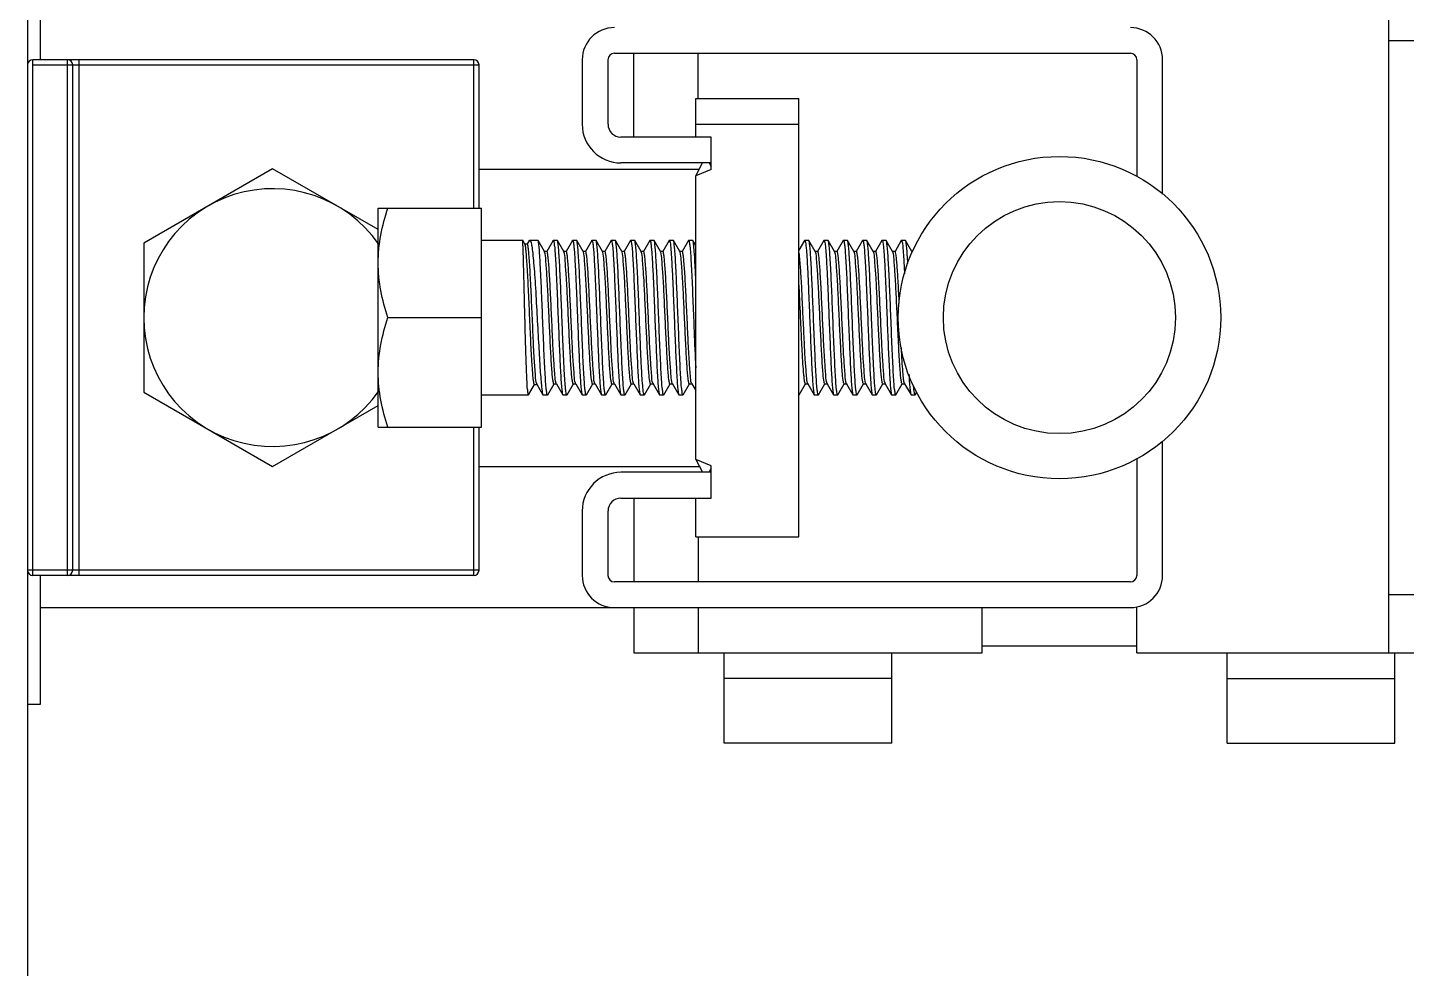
# Model space of a CAD drawing. Extents: x 1680110 to 2699828, y 269661 to 891349.
# Drawn here: x 2394056.3 to 2394543.1, y 717811.4 to 718143.8 of the extents above; entities that cross this region are included whole.
import ezdxf

# ---------------------------------------------------------------- set-up
doc = ezdxf.new("R2010")
doc.units = 0
doc.header["$LTSCALE"] = 1000
doc.header["$MEASUREMENT"] = 0
doc.layers.add('02___PRT_ALL_AXES', color=7, linetype='Continuous')

msp = doc.modelspace()

# ---------------------------------------------------------------- linework, layer by layer
at = {"color": 7, "linetype": 'Continuous'}
for p, q in [((2394056.35, 720773.32), (2394056.35, 717130.67)), ((2394060.9, 718132.4), (2394060.9, 718177.93)), ((2394536.72, 718159.72), (2394536.72, 717922.95)), ((2394536.72, 718139.23), (2394657.38, 718139.23)), ((2394263.52, 718134.68), (2394445.66, 718134.68)), ((2394270.35, 718105.08), (2394270.35, 718134.68)), ((2394293.12, 718118.74), (2394293.12, 718134.68)), ((2394058.17, 717950.27), (2394058.17, 718132.4)), ((2394213.89, 718132.4), (2394058.17, 718132.4)), ((2394058.17, 718130.58), (2394215.71, 718130.58)), ((2394070.46, 717950.27), (2394070.46, 718132.4)), ((2394072.28, 717952.09), (2394072.28, 718130.58)), ((2394074.56, 717950.27), (2394074.56, 718132.4)), ((2394213.89, 718080.04), (2394213.89, 718132.4)), ((2394215.71, 718080.04), (2394215.71, 718130.58)), ((2394252.14, 718132.4), (2394252.14, 718109.63)), ((2394261.25, 718109.63), (2394261.25, 718132.4)), ((2394447.93, 718132.4), (2394447.93, 718091.17)), ((2394457.04, 718084.96), (2394457.04, 718132.4)), ((2394292.21, 718105.08), (2394292.21, 718109.63)), ((2394297.67, 718105.08), (2394265.8, 718105.08)), ((2394297.67, 718093.7), (2394297.67, 718105.08)), ((2394297.67, 718095.97), (2394265.8, 718095.97)), ((2394292.21, 718091.42), (2394294.59, 718095.97)), ((2394296.96, 718095.97), (2394297.67, 718094.61)), ((2394297.67, 718093.7), (2394292.21, 718091.42)), ((2394292.21, 717991.25), (2394292.21, 718091.42)), ((2394216.54, 718002.63), (2394216.54, 718080.04)), ((2394231.93, 718067.26), (2394231.13, 718068.65)), ((2394232.76, 718067.33), (2394231.89, 718067.33)), ((2394233.36, 718068.43), (2394232.73, 718067.35)), ((2394236.54, 718068.59), (2394236.46, 718068.65)), ((2394238.78, 718064.71), (2394236.54, 718068.59)), ((2394241.85, 718068.59), (2394239.62, 718064.73)), ((2394241.85, 718068.59), (2394241.93, 718068.65)), ((2394243.37, 718068.59), (2394243.29, 718068.65)), ((2394245.61, 718064.71), (2394243.37, 718068.59)), ((2394248.68, 718068.59), (2394246.45, 718064.73)), ((2394248.68, 718068.59), (2394248.76, 718068.65)), ((2394250.2, 718068.59), (2394250.12, 718068.65)), ((2394252.44, 718064.71), (2394250.2, 718068.59)), ((2394255.51, 718068.59), (2394253.28, 718064.73)), ((2394255.51, 718068.59), (2394255.59, 718068.65)), ((2394257.03, 718068.59), (2394256.95, 718068.65)), ((2394259.27, 718064.71), (2394257.03, 718068.59)), ((2394262.34, 718068.59), (2394260.11, 718064.73)), ((2394262.34, 718068.59), (2394262.42, 718068.65)), ((2394263.86, 718068.59), (2394263.78, 718068.65)), ((2394266.1, 718064.71), (2394263.86, 718068.59)), ((2394269.17, 718068.59), (2394266.94, 718064.73)), ((2394269.17, 718068.59), (2394269.25, 718068.65)), ((2394270.69, 718068.59), (2394270.61, 718068.65)), ((2394272.93, 718064.71), (2394270.69, 718068.59)), ((2394276, 718068.59), (2394273.77, 718064.73)), ((2394276, 718068.59), (2394276.08, 718068.65)), ((2394277.52, 718068.59), (2394277.44, 718068.65)), ((2394279.76, 718064.71), (2394277.52, 718068.59)), ((2394282.83, 718068.59), (2394280.6, 718064.73)), ((2394282.83, 718068.59), (2394282.91, 718068.65)), ((2394284.35, 718068.59), (2394284.27, 718068.65)), ((2394286.59, 718064.71), (2394284.35, 718068.59)), ((2394289.66, 718068.59), (2394287.43, 718064.73)), ((2394289.66, 718068.59), (2394289.74, 718068.65)), ((2394291.18, 718068.59), (2394291.1, 718068.65)), ((2394292.21, 718066.8), (2394291.18, 718068.59)), ((2394330.64, 718068.59), (2394328.64, 718065.13)), ((2394330.64, 718068.59), (2394330.72, 718068.65)), ((2394332.16, 718068.59), (2394332.08, 718068.65)), ((2394334.4, 718064.71), (2394332.16, 718068.59)), ((2394337.47, 718068.59), (2394335.24, 718064.73)), ((2394337.47, 718068.59), (2394337.55, 718068.65)), ((2394338.99, 718068.59), (2394338.91, 718068.65)), ((2394341.23, 718064.71), (2394338.99, 718068.59)), ((2394344.3, 718068.59), (2394342.07, 718064.73)), ((2394344.3, 718068.59), (2394344.38, 718068.65)), ((2394345.82, 718068.59), (2394345.74, 718068.65)), ((2394348.06, 718064.71), (2394345.82, 718068.59)), ((2394351.13, 718068.59), (2394348.9, 718064.73)), ((2394351.13, 718068.59), (2394351.21, 718068.65)), ((2394352.65, 718068.59), (2394352.57, 718068.65)), ((2394354.89, 718064.71), (2394352.65, 718068.59)), ((2394357.96, 718068.59), (2394355.73, 718064.73)), ((2394357.96, 718068.59), (2394358.04, 718068.65)), ((2394359.48, 718068.59), (2394359.4, 718068.65)), ((2394361.72, 718064.71), (2394359.48, 718068.59)), ((2394364.79, 718068.59), (2394362.56, 718064.73)), ((2394364.79, 718068.59), (2394364.87, 718068.65)), ((2394366.31, 718068.59), (2394366.23, 718068.65)), ((2394368.55, 718064.71), (2394366.31, 718068.59)), ((2394238.83, 718064.63), (2394238.78, 718064.71)), ((2394239.65, 718064.71), (2394238.78, 718064.71)), ((2394238.88, 718064.51), (2394238.83, 718064.63)), ((2394245.66, 718064.63), (2394245.61, 718064.71)), ((2394246.48, 718064.71), (2394245.61, 718064.71)), ((2394245.69, 718064.56), (2394245.66, 718064.63)), ((2394252.49, 718064.63), (2394252.44, 718064.71)), ((2394253.31, 718064.71), (2394252.44, 718064.71)), ((2394252.54, 718064.52), (2394252.49, 718064.63)), ((2394259.32, 718064.63), (2394259.27, 718064.71)), ((2394260.14, 718064.71), (2394259.27, 718064.71)), ((2394259.39, 718064.46), (2394259.32, 718064.63)), ((2394266.15, 718064.63), (2394266.1, 718064.71)), ((2394266.97, 718064.71), (2394266.1, 718064.71)), ((2394266.2, 718064.51), (2394266.15, 718064.63)), ((2394272.98, 718064.63), (2394272.93, 718064.71)), ((2394273.8, 718064.71), (2394272.93, 718064.71)), ((2394273.01, 718064.56), (2394272.98, 718064.63)), ((2394279.81, 718064.63), (2394279.76, 718064.71)), ((2394280.63, 718064.71), (2394279.76, 718064.71)), ((2394279.86, 718064.52), (2394279.81, 718064.63)), ((2394286.64, 718064.63), (2394286.59, 718064.71)), ((2394287.46, 718064.71), (2394286.59, 718064.71)), ((2394286.71, 718064.46), (2394286.64, 718064.63)), ((2394334.45, 718064.63), (2394334.4, 718064.71)), ((2394335.27, 718064.71), (2394334.4, 718064.71)), ((2394334.49, 718064.52), (2394334.45, 718064.63)), ((2394341.28, 718064.63), (2394341.23, 718064.71)), ((2394342.1, 718064.71), (2394341.23, 718064.71)), ((2394341.35, 718064.46), (2394341.28, 718064.63)), ((2394348.93, 718064.71), (2394348.06, 718064.71)), ((2394348.11, 718064.63), (2394348.06, 718064.71)), ((2394348.16, 718064.51), (2394348.11, 718064.63)), ((2394355.76, 718064.71), (2394354.89, 718064.71)), ((2394354.94, 718064.63), (2394354.89, 718064.71)), ((2394354.97, 718064.56), (2394354.94, 718064.63)), ((2394362.59, 718064.71), (2394361.72, 718064.71)), ((2394361.77, 718064.63), (2394361.72, 718064.71)), ((2394361.81, 718064.52), (2394361.77, 718064.63)), ((2394368.82, 718064.71), (2394368.55, 718064.71)), ((2394368.6, 718064.63), (2394368.55, 718064.71)), ((2394368.67, 718064.46), (2394368.6, 718064.63)), ((2394233.23, 718014.06), (2394235.34, 718017.7)), ((2394235.31, 718017.72), (2394236.18, 718017.72)), ((2394236.11, 718017.84), (2394236.09, 718017.88)), ((2394236.13, 718017.8), (2394236.11, 718017.84)), ((2394236.13, 718017.8), (2394238.27, 718014.1)), ((2394239.95, 718014.08), (2394242.19, 718017.94)), ((2394242.15, 718017.96), (2394243.02, 718017.96)), ((2394242.98, 718018.03), (2394242.91, 718018.2)), ((2394242.98, 718018.03), (2394243.02, 718017.96)), ((2394243.02, 718017.96), (2394245.27, 718014.08)), ((2394246.78, 718014.08), (2394249.02, 718017.94)), ((2394248.98, 718017.96), (2394249.85, 718017.96)), ((2394249.81, 718018.03), (2394249.76, 718018.14)), ((2394249.81, 718018.03), (2394249.85, 718017.96)), ((2394249.85, 718017.96), (2394252.1, 718014.08)), ((2394253.61, 718014.08), (2394255.85, 718017.94)), ((2394255.81, 718017.96), (2394256.68, 718017.96)), ((2394256.64, 718018.03), (2394256.6, 718018.11)), ((2394256.64, 718018.03), (2394256.68, 718017.96)), ((2394256.68, 718017.96), (2394258.93, 718014.08)), ((2394260.44, 718014.08), (2394262.68, 718017.94)), ((2394262.64, 718017.96), (2394263.51, 718017.96)), ((2394263.47, 718018.03), (2394263.41, 718018.15)), ((2394263.47, 718018.03), (2394263.51, 718017.96)), ((2394263.51, 718017.96), (2394265.76, 718014.08)), ((2394267.27, 718014.08), (2394269.51, 718017.94)), ((2394269.47, 718017.96), (2394270.34, 718017.96)), ((2394270.3, 718018.03), (2394270.23, 718018.2)), ((2394270.3, 718018.03), (2394270.34, 718017.96)), ((2394270.34, 718017.96), (2394272.59, 718014.08)), ((2394274.1, 718014.08), (2394276.34, 718017.94)), ((2394276.3, 718017.96), (2394277.17, 718017.96)), ((2394277.13, 718018.03), (2394277.08, 718018.14)), ((2394277.13, 718018.03), (2394277.17, 718017.96)), ((2394277.17, 718017.96), (2394279.42, 718014.08)), ((2394280.93, 718014.08), (2394283.17, 718017.94)), ((2394283.13, 718017.96), (2394284, 718017.96)), ((2394283.96, 718018.03), (2394283.92, 718018.11)), ((2394283.96, 718018.03), (2394284, 718017.96)), ((2394284, 718017.96), (2394286.25, 718014.08)), ((2394287.76, 718014.08), (2394290, 718017.94)), ((2394289.96, 718017.96), (2394290.83, 718017.96)), ((2394290.79, 718018.03), (2394290.73, 718018.15)), ((2394290.79, 718018.03), (2394290.83, 718017.96)), ((2394290.83, 718017.96), (2394292.21, 718015.57)), ((2394328.74, 718014.08), (2394330.98, 718017.94)), ((2394330.94, 718017.96), (2394331.81, 718017.96)), ((2394331.77, 718018.03), (2394331.72, 718018.14)), ((2394331.77, 718018.03), (2394331.81, 718017.96)), ((2394331.81, 718017.96), (2394334.06, 718014.08)), ((2394335.57, 718014.08), (2394337.81, 718017.94)), ((2394337.77, 718017.96), (2394338.64, 718017.96)), ((2394338.6, 718018.03), (2394338.56, 718018.11)), ((2394338.6, 718018.03), (2394338.64, 718017.96)), ((2394338.64, 718017.96), (2394340.89, 718014.08)), ((2394342.4, 718014.08), (2394344.64, 718017.94)), ((2394344.6, 718017.96), (2394345.47, 718017.96)), ((2394345.43, 718018.03), (2394345.37, 718018.15)), ((2394345.43, 718018.03), (2394345.47, 718017.96)), ((2394345.47, 718017.96), (2394347.72, 718014.08)), ((2394349.23, 718014.08), (2394351.47, 718017.94)), ((2394351.43, 718017.96), (2394352.3, 718017.96)), ((2394352.26, 718018.03), (2394352.18, 718018.2)), ((2394352.26, 718018.03), (2394352.3, 718017.96)), ((2394352.3, 718017.96), (2394354.55, 718014.08)), ((2394356.06, 718014.08), (2394358.3, 718017.94)), ((2394358.26, 718017.96), (2394359.13, 718017.96)), ((2394359.09, 718018.03), (2394359.04, 718018.14)), ((2394359.09, 718018.03), (2394359.13, 718017.96)), ((2394359.13, 718017.96), (2394361.38, 718014.08)), ((2394362.89, 718014.08), (2394365.13, 718017.94)), ((2394365.09, 718017.96), (2394365.96, 718017.96)), ((2394365.92, 718018.03), (2394365.88, 718018.11)), ((2394365.92, 718018.03), (2394365.96, 718017.96)), ((2394365.96, 718017.96), (2394368.21, 718014.08)), ((2394233.23, 718014.06), (2394233.18, 718014.01)), ((2394238.27, 718014.1), (2394238.38, 718014.01)), ((2394239.95, 718014.08), (2394239.88, 718014.01)), ((2394245.27, 718014.08), (2394245.34, 718014.01)), ((2394246.78, 718014.08), (2394246.71, 718014.01)), ((2394252.1, 718014.08), (2394252.17, 718014.01)), ((2394253.61, 718014.08), (2394253.54, 718014.01)), ((2394258.93, 718014.08), (2394259, 718014.01)), ((2394260.44, 718014.08), (2394260.37, 718014.01)), ((2394265.76, 718014.08), (2394265.83, 718014.01)), ((2394267.27, 718014.08), (2394267.2, 718014.01)), ((2394272.59, 718014.08), (2394272.66, 718014.01)), ((2394274.1, 718014.08), (2394274.03, 718014.01)), ((2394279.42, 718014.08), (2394279.49, 718014.01)), ((2394280.93, 718014.08), (2394280.86, 718014.01)), ((2394286.25, 718014.08), (2394286.32, 718014.01)), ((2394287.76, 718014.08), (2394287.69, 718014.01)), ((2394328.67, 718014.01), (2394328.64, 718014.02)), ((2394328.74, 718014.08), (2394328.67, 718014.01)), ((2394334.06, 718014.08), (2394334.13, 718014.01)), ((2394335.57, 718014.08), (2394335.5, 718014.01)), ((2394340.89, 718014.08), (2394340.96, 718014.01)), ((2394342.4, 718014.08), (2394342.33, 718014.01)), ((2394347.72, 718014.08), (2394347.79, 718014.01)), ((2394349.23, 718014.08), (2394349.16, 718014.01)), ((2394354.55, 718014.08), (2394354.62, 718014.01)), ((2394356.06, 718014.08), (2394355.99, 718014.01)), ((2394361.38, 718014.08), (2394361.45, 718014.01)), ((2394362.89, 718014.08), (2394362.82, 718014.01)), ((2394368.21, 718014.08), (2394368.28, 718014.01)), ((2394369.72, 718014.08), (2394369.65, 718014.01)), ((2394369.72, 718014.08), (2394370.27, 718015.02)), ((2394213.89, 717950.27), (2394213.89, 718002.63)), ((2394215.71, 717952.09), (2394215.71, 718002.63)), ((2394457.04, 717950.27), (2394457.04, 717997.71)), ((2394297.67, 717988.97), (2394292.21, 717991.25)), ((2394292.21, 717991.25), (2394294.59, 717986.69)), ((2394296.96, 717986.69), (2394297.67, 717988.06)), ((2394297.67, 717977.59), (2394297.67, 717988.97)), ((2394447.93, 717991.49), (2394447.93, 717950.27)), ((2394297.67, 717986.69), (2394265.8, 717986.69)), ((2394265.8, 717977.59), (2394297.67, 717977.59)), ((2394270.35, 717977.59), (2394270.35, 717947.99)), ((2394292.21, 717963.93), (2394292.21, 717977.59)), ((2394252.14, 717973.03), (2394252.14, 717950.27)), ((2394261.25, 717950.27), (2394261.25, 717973.03)), ((2394293.12, 717963.93), (2394293.12, 717947.99)), ((2394215.71, 717952.09), (2394056.35, 717952.09)), ((2394213.89, 717950.27), (2394058.17, 717950.27)), ((2394060.9, 717904.73), (2394060.9, 717950.27)), ((2394445.66, 717947.99), (2394263.52, 717947.99)), ((2394657.38, 717943.44), (2394536.72, 717943.44)), ((2394060.9, 717938.88), (2394445.66, 717938.88)), ((2394270.35, 717938.88), (2394270.35, 717922.95)), ((2394293.12, 717938.88), (2394293.12, 717922.95)), ((2394447.93, 717925.22), (2394393.29, 717925.22)), ((2394270.35, 717922.95), (2394393.29, 717922.95)), ((2394302.23, 717891.07), (2394302.23, 717922.95)), ((2394361.42, 717891.07), (2394361.42, 717922.95)), ((2394447.93, 717922.95), (2394657.38, 717922.95)), ((2394479.81, 717891.07), (2394479.81, 717922.95)), ((2394539, 717891.07), (2394539, 717922.95)), ((2394361.42, 717913.84), (2394302.23, 717913.84)), ((2394479.81, 717913.84), (2394539, 717913.84)), ((2394056.35, 717904.73), (2394060.9, 717904.73)), ((2394361.42, 717891.07), (2394302.23, 717891.07)), ((2394479.81, 717891.07), (2394539, 717891.07))]:
    msp.add_line(p, q, dxfattribs=at)
at = {"color": 0}
for p, q in [((2394215.71, 718093.78), (2394293.5, 718093.78)), ((2394215.71, 717988.78), (2394293.5, 717988.78))]:
    msp.add_line(p, q, dxfattribs=at)
at = {"color": 7, "linetype": 'Continuous'}
for centre, radius, start, end in [((2394263.52, 718132.4), 11.38, 90, 180), ((2394445.66, 718132.4), 11.38, 0, 90), ((2394263.52, 718132.4), 2.28, 90, 180), ((2394445.66, 718132.4), 2.28, 0, 90), ((2394058.17, 718130.58), 1.82, 90, 180), ((2394070.46, 718130.58), 1.82, 0, 90), ((2394213.89, 718130.58), 1.82, 0, 90), ((2394265.8, 718109.63), 13.66, 180, 270), ((2394265.8, 718109.63), 4.55, 180, 270), ((2394265.8, 717973.03), 13.66, 90, 180), ((2394265.8, 717973.03), 4.55, 90, 180), ((2394058.17, 717952.09), 1.82, 180, 270), ((2394070.46, 717952.09), 1.82, 270, 0), ((2394213.89, 717952.09), 1.82, 270, 0), ((2394263.52, 717950.27), 11.38, 180, 270), ((2394263.52, 717950.27), 2.28, 180, 270), ((2394445.66, 717950.27), 11.38, 270, 0), ((2394445.66, 717950.27), 2.28, 270, 0)]:
    msp.add_arc(centre, radius, start, end, dxfattribs=at)
for points, knots in [([(2394231.91, 718041.33), (2394231.82, 718044.78), (2394231.71, 718049.8), (2394231.55, 718056.19), (2394231.45, 718060.26), (2394231.33, 718063.61), (2394231.32, 718066.15), (2394231.12, 718067.69), (2394231.23, 718068.48), (2394231.13, 718068.65)], [0, 0, 0, 0, 0.378979, 0.550574, 0.701439, 0.825899, 0.919266, 0.978026, 1, 1, 1, 1]), ([(2394235.31, 718017.72), (2394235.13, 718017.72), (2394235.06, 718018.66), (2394234.8, 718019.78), (2394234.64, 718022.18), (2394234.41, 718025.13), (2394234.21, 718028.81), (2394233.92, 718034.55), (2394233.58, 718042.16), (2394233.18, 718051), (2394232.85, 718057.79), (2394232.55, 718062.26), (2394232.38, 718064.64), (2394232.16, 718066.21), (2394232.06, 718067.03), (2394231.93, 718067.26)], [0, 0, 0, 0, 0.01052, 0.0391, 0.08506, 0.146619, 0.22135, 0.306335, 0.493724, 0.680808, 0.840683, 0.903326, 0.951582, 0.984032, 1, 1, 1, 1]), ([(2394236.09, 718017.88), (2394235.73, 718018.78), (2394235.66, 718021.86), (2394235.12, 718027.56), (2394234.8, 718035.51), (2394234.39, 718044.38), (2394234.06, 718051.82), (2394233.78, 718057.27), (2394233.58, 718060.68), (2394233.37, 718063.36), (2394233.22, 718065.51), (2394232.99, 718066.51), (2394232.91, 718067.33), (2394232.76, 718067.33)], [0, 0, 0, 0, 0.058667, 0.181398, 0.349542, 0.537959, 0.719317, 0.799263, 0.868346, 0.924327, 0.965497, 0.990759, 1, 1, 1, 1]), ([(2394233.36, 718068.43), (2394233.39, 718068.49), (2394233.45, 718068.59), (2394233.56, 718068.65), (2394233.61, 718068.65)], [0, 0, 0, 0, 0.60461, 1, 1, 1, 1]), ([(2394233.61, 718068.65), (2394233.82, 718068.65), (2394234.12, 718067.69), (2394234.4, 718066.35), (2394234.72, 718063.73), (2394235.03, 718060.42), (2394235.34, 718056.32), (2394235.76, 718049.88), (2394236.04, 718044.82), (2394236.23, 718041.33)], [0, 0, 0, 0, 0.023288, 0.081106, 0.17351, 0.297357, 0.448037, 0.619843, 1, 1, 1, 1]), ([(2394238.17, 718041.33), (2394238.04, 718044.67), (2394237.79, 718050.89), (2394237.46, 718058.24), (2394237.17, 718063.11), (2394237, 718065.72), (2394236.77, 718067.44), (2394236.68, 718068.34), (2394236.54, 718068.59)], [0, 0, 0, 0, 0.366988, 0.682925, 0.807584, 0.903955, 0.968736, 1, 1, 1, 1]), ([(2394241.93, 718068.65), (2394242.11, 718068.65), (2394242.15, 718067.6), (2394242.44, 718066.38), (2394242.58, 718063.71), (2394242.81, 718060.42), (2394243, 718056.31), (2394243.3, 718049.88), (2394243.49, 718044.82), (2394243.63, 718041.33)], [0, 0, 0, 0, 0.020674, 0.077922, 0.170354, 0.294552, 0.445782, 0.618271, 1, 1, 1, 1]), ([(2394245, 718041.33), (2394244.87, 718044.67), (2394244.62, 718050.89), (2394244.29, 718058.24), (2394244, 718063.11), (2394243.83, 718065.72), (2394243.6, 718067.44), (2394243.51, 718068.34), (2394243.37, 718068.59)], [0, 0, 0, 0, 0.366992, 0.68293, 0.807585, 0.903954, 0.968736, 1, 1, 1, 1]), ([(2394248.76, 718068.65), (2394249.05, 718068.17), (2394249.12, 718066.97), (2394249.37, 718064.73), (2394249.54, 718061.87), (2394249.73, 718058.45), (2394249.95, 718053.89), (2394250.19, 718048.18), (2394250.37, 718043.62), (2394250.46, 718041.33)], [0, 0, 0, 0, 0.062069, 0.124628, 0.24966, 0.374704, 0.499766, 0.749882, 1, 1, 1, 1]), ([(2394251.83, 718041.33), (2394251.7, 718044.67), (2394251.45, 718050.89), (2394251.12, 718058.24), (2394250.83, 718063.11), (2394250.66, 718065.72), (2394250.43, 718067.44), (2394250.34, 718068.34), (2394250.2, 718068.59)], [0, 0, 0, 0, 0.366986, 0.682927, 0.807583, 0.903951, 0.968734, 1, 1, 1, 1]), ([(2394255.59, 718068.65), (2394255.88, 718068.17), (2394255.96, 718066.97), (2394256.19, 718064.73), (2394256.37, 718061.87), (2394256.56, 718058.45), (2394256.78, 718053.89), (2394257.02, 718048.18), (2394257.2, 718043.62), (2394257.29, 718041.33)], [0, 0, 0, 0, 0.062073, 0.124647, 0.249672, 0.374715, 0.499775, 0.749887, 1, 1, 1, 1]), ([(2394258.66, 718041.33), (2394258.53, 718044.67), (2394258.28, 718050.89), (2394257.95, 718058.24), (2394257.66, 718063.11), (2394257.49, 718065.72), (2394257.26, 718067.44), (2394257.17, 718068.34), (2394257.03, 718068.59)], [0, 0, 0, 0, 0.366981, 0.68292, 0.80758, 0.903952, 0.968734, 1, 1, 1, 1]), ([(2394262.42, 718068.65), (2394262.6, 718068.65), (2394262.64, 718067.6), (2394262.93, 718066.38), (2394263.07, 718063.7), (2394263.3, 718060.42), (2394263.49, 718056.31), (2394263.79, 718049.88), (2394263.98, 718044.82), (2394264.12, 718041.33)], [0, 0, 0, 0, 0.020675, 0.077925, 0.170358, 0.294556, 0.445789, 0.618278, 1, 1, 1, 1]), ([(2394265.49, 718041.33), (2394265.36, 718044.67), (2394265.11, 718050.89), (2394264.78, 718058.24), (2394264.49, 718063.11), (2394264.32, 718065.72), (2394264.09, 718067.44), (2394264, 718068.34), (2394263.86, 718068.59)], [0, 0, 0, 0, 0.366988, 0.682925, 0.807584, 0.903955, 0.968736, 1, 1, 1, 1]), ([(2394269.25, 718068.65), (2394269.43, 718068.65), (2394269.47, 718067.6), (2394269.76, 718066.38), (2394269.9, 718063.71), (2394270.13, 718060.42), (2394270.32, 718056.31), (2394270.62, 718049.88), (2394270.81, 718044.82), (2394270.95, 718041.33)], [0, 0, 0, 0, 0.020674, 0.077922, 0.170354, 0.294552, 0.445782, 0.618271, 1, 1, 1, 1]), ([(2394272.32, 718041.33), (2394272.19, 718044.67), (2394271.94, 718050.89), (2394271.61, 718058.24), (2394271.32, 718063.11), (2394271.15, 718065.72), (2394270.92, 718067.44), (2394270.83, 718068.34), (2394270.69, 718068.59)], [0, 0, 0, 0, 0.366992, 0.68293, 0.807585, 0.903954, 0.968736, 1, 1, 1, 1]), ([(2394276.08, 718068.65), (2394276.37, 718068.17), (2394276.44, 718066.97), (2394276.69, 718064.73), (2394276.86, 718061.87), (2394277.05, 718058.45), (2394277.27, 718053.89), (2394277.51, 718048.18), (2394277.69, 718043.62), (2394277.78, 718041.33)], [0, 0, 0, 0, 0.062069, 0.124628, 0.24966, 0.374704, 0.499766, 0.749882, 1, 1, 1, 1]), ([(2394279.15, 718041.33), (2394279.02, 718044.67), (2394278.77, 718050.89), (2394278.44, 718058.24), (2394278.15, 718063.11), (2394277.98, 718065.72), (2394277.75, 718067.44), (2394277.66, 718068.34), (2394277.52, 718068.59)], [0, 0, 0, 0, 0.366986, 0.682927, 0.807583, 0.903951, 0.968734, 1, 1, 1, 1]), ([(2394282.91, 718068.65), (2394283.2, 718068.17), (2394283.28, 718066.97), (2394283.51, 718064.73), (2394283.69, 718061.87), (2394283.88, 718058.45), (2394284.1, 718053.89), (2394284.34, 718048.18), (2394284.52, 718043.62), (2394284.61, 718041.33)], [0, 0, 0, 0, 0.062073, 0.124647, 0.249672, 0.374715, 0.499775, 0.749887, 1, 1, 1, 1]), ([(2394285.98, 718041.33), (2394285.85, 718044.67), (2394285.6, 718050.89), (2394285.27, 718058.24), (2394284.98, 718063.11), (2394284.81, 718065.72), (2394284.58, 718067.44), (2394284.49, 718068.34), (2394284.35, 718068.59)], [0, 0, 0, 0, 0.366981, 0.68292, 0.80758, 0.903952, 0.968734, 1, 1, 1, 1]), ([(2394289.74, 718068.65), (2394289.92, 718068.65), (2394289.96, 718067.6), (2394290.25, 718066.38), (2394290.39, 718063.7), (2394290.62, 718060.42), (2394290.81, 718056.31), (2394291.11, 718049.88), (2394291.3, 718044.82), (2394291.44, 718041.33)], [0, 0, 0, 0, 0.020675, 0.077925, 0.170358, 0.294556, 0.445789, 0.618278, 1, 1, 1, 1]), ([(2394292.21, 718055.65), (2394292.13, 718057.34), (2394291.97, 718060.35), (2394291.77, 718064.29), (2394291.45, 718066.87), (2394291.38, 718068.23), (2394291.18, 718068.59)], [0, 0, 0, 0, 0.391041, 0.698389, 0.904948, 1, 1, 1, 1]), ([(2394330.72, 718068.65), (2394331.01, 718068.17), (2394331.08, 718066.97), (2394331.33, 718064.73), (2394331.5, 718061.87), (2394331.69, 718058.45), (2394331.91, 718053.89), (2394332.15, 718048.18), (2394332.33, 718043.62), (2394332.42, 718041.33)], [0, 0, 0, 0, 0.062069, 0.124628, 0.24966, 0.374704, 0.499766, 0.749882, 1, 1, 1, 1]), ([(2394333.79, 718041.33), (2394333.66, 718044.67), (2394333.41, 718050.89), (2394333.08, 718058.24), (2394332.79, 718063.11), (2394332.62, 718065.72), (2394332.39, 718067.44), (2394332.3, 718068.34), (2394332.16, 718068.59)], [0, 0, 0, 0, 0.366986, 0.682927, 0.807583, 0.903951, 0.968734, 1, 1, 1, 1]), ([(2394337.55, 718068.65), (2394337.84, 718068.17), (2394337.92, 718066.97), (2394338.15, 718064.73), (2394338.33, 718061.87), (2394338.52, 718058.45), (2394338.74, 718053.89), (2394338.98, 718048.18), (2394339.16, 718043.62), (2394339.25, 718041.33)], [0, 0, 0, 0, 0.062073, 0.124647, 0.249672, 0.374715, 0.499775, 0.749887, 1, 1, 1, 1]), ([(2394340.62, 718041.33), (2394340.49, 718044.67), (2394340.24, 718050.89), (2394339.91, 718058.24), (2394339.62, 718063.11), (2394339.45, 718065.72), (2394339.22, 718067.44), (2394339.13, 718068.34), (2394338.99, 718068.59)], [0, 0, 0, 0, 0.366981, 0.68292, 0.80758, 0.903952, 0.968734, 1, 1, 1, 1]), ([(2394344.38, 718068.65), (2394344.56, 718068.65), (2394344.6, 718067.6), (2394344.89, 718066.38), (2394345.03, 718063.7), (2394345.26, 718060.42), (2394345.45, 718056.31), (2394345.75, 718049.88), (2394345.94, 718044.82), (2394346.08, 718041.33)], [0, 0, 0, 0, 0.020675, 0.077925, 0.170358, 0.294556, 0.445789, 0.618278, 1, 1, 1, 1]), ([(2394347.45, 718041.33), (2394347.32, 718044.67), (2394347.07, 718050.89), (2394346.74, 718058.24), (2394346.45, 718063.11), (2394346.28, 718065.72), (2394346.05, 718067.44), (2394345.96, 718068.34), (2394345.82, 718068.59)], [0, 0, 0, 0, 0.366988, 0.682925, 0.807584, 0.903955, 0.968736, 1, 1, 1, 1]), ([(2394351.21, 718068.65), (2394351.39, 718068.65), (2394351.43, 718067.6), (2394351.72, 718066.38), (2394351.86, 718063.71), (2394352.09, 718060.42), (2394352.28, 718056.31), (2394352.58, 718049.88), (2394352.77, 718044.82), (2394352.91, 718041.33)], [0, 0, 0, 0, 0.020674, 0.077922, 0.170354, 0.294552, 0.445782, 0.618271, 1, 1, 1, 1]), ([(2394354.28, 718041.33), (2394354.15, 718044.67), (2394353.9, 718050.89), (2394353.57, 718058.24), (2394353.28, 718063.11), (2394353.11, 718065.72), (2394352.88, 718067.44), (2394352.79, 718068.34), (2394352.65, 718068.59)], [0, 0, 0, 0, 0.366992, 0.68293, 0.807585, 0.903954, 0.968736, 1, 1, 1, 1]), ([(2394358.04, 718068.65), (2394358.33, 718068.17), (2394358.4, 718066.97), (2394358.65, 718064.73), (2394358.82, 718061.87), (2394359.01, 718058.45), (2394359.23, 718053.89), (2394359.47, 718048.18), (2394359.65, 718043.62), (2394359.74, 718041.33)], [0, 0, 0, 0, 0.062069, 0.124628, 0.24966, 0.374704, 0.499766, 0.749882, 1, 1, 1, 1]), ([(2394361.11, 718041.33), (2394360.98, 718044.67), (2394360.73, 718050.89), (2394360.4, 718058.24), (2394360.11, 718063.11), (2394359.94, 718065.72), (2394359.71, 718067.44), (2394359.62, 718068.34), (2394359.48, 718068.59)], [0, 0, 0, 0, 0.366986, 0.682927, 0.807583, 0.903951, 0.968734, 1, 1, 1, 1]), ([(2394364.87, 718068.65), (2394365.12, 718068.23), (2394365.24, 718067.2), (2394365.41, 718065.25), (2394365.68, 718061.77), (2394365.82, 718058.8), (2394365.92, 718056.82)], [0, 0, 0, 0, 0.124099, 0.249608, 0.499549, 1, 1, 1, 1]), ([(2394367.1, 718060.41), (2394367.04, 718061.48), (2394366.92, 718063.39), (2394366.75, 718065.87), (2394366.53, 718067.49), (2394366.44, 718068.35), (2394366.31, 718068.59)], [0, 0, 0, 0, 0.393102, 0.696629, 0.900807, 1, 1, 1, 1]), ([(2394242.15, 718017.96), (2394242, 718017.96), (2394241.91, 718018.77), (2394241.68, 718019.76), (2394241.52, 718021.85), (2394241.31, 718024.46), (2394241.12, 718027.73), (2394240.84, 718032.91), (2394240.52, 718039.89), (2394240.12, 718048.16), (2394239.79, 718055.5), (2394239.32, 718060.8), (2394239.19, 718063.64), (2394238.88, 718064.51)], [0, 0, 0, 0, 0.009862, 0.036422, 0.079279, 0.137007, 0.207601, 0.288584, 0.470051, 0.656062, 0.820625, 0.940784, 1, 1, 1, 1]), ([(2394242.91, 718018.2), (2394242.61, 718019.12), (2394242.46, 718022), (2394242, 718027.37), (2394241.67, 718034.72), (2394241.28, 718042.96), (2394240.96, 718049.9), (2394240.68, 718055.03), (2394240.49, 718058.27), (2394240.28, 718060.85), (2394240.12, 718062.93), (2394239.89, 718063.91), (2394239.8, 718064.71), (2394239.65, 718064.71)], [0, 0, 0, 0, 0.06161, 0.183132, 0.347991, 0.533432, 0.713816, 0.794195, 0.864212, 0.921438, 0.963906, 0.990221, 1, 1, 1, 1]), ([(2394248.98, 718017.96), (2394248.83, 718017.96), (2394248.74, 718018.78), (2394248.51, 718019.77), (2394248.35, 718021.9), (2394248.14, 718024.53), (2394247.94, 718027.83), (2394247.66, 718033.05), (2394247.34, 718040.08), (2394246.93, 718048.38), (2394246.62, 718055.72), (2394246.12, 718060.94), (2394246.03, 718063.74), (2394245.69, 718064.56)], [0, 0, 0, 0, 0.009951, 0.036772, 0.080043, 0.138305, 0.209512, 0.291137, 0.473755, 0.660367, 0.824608, 0.943318, 1, 1, 1, 1]), ([(2394249.76, 718018.14), (2394249.44, 718019), (2394249.32, 718021.83), (2394248.84, 718027.11), (2394248.52, 718034.46), (2394248.12, 718042.73), (2394247.8, 718049.73), (2394247.52, 718054.91), (2394247.32, 718058.19), (2394247.11, 718060.8), (2394246.95, 718062.91), (2394246.73, 718063.9), (2394246.63, 718064.71), (2394246.48, 718064.71)], [0, 0, 0, 0, 0.058624, 0.178444, 0.342933, 0.529084, 0.71082, 0.791953, 0.86269, 0.920543, 0.963496, 0.990117, 1, 1, 1, 1]), ([(2394255.81, 718017.96), (2394255.66, 718017.96), (2394255.57, 718018.77), (2394255.34, 718019.76), (2394255.18, 718021.86), (2394254.97, 718024.48), (2394254.78, 718027.76), (2394254.5, 718032.94), (2394254.17, 718039.93), (2394253.77, 718048.21), (2394253.45, 718055.55), (2394252.97, 718060.83), (2394252.85, 718063.67), (2394252.54, 718064.52)], [0, 0, 0, 0, 0.009883, 0.036504, 0.079457, 0.13731, 0.208047, 0.28918, 0.470916, 0.657067, 0.821556, 0.941376, 1, 1, 1, 1]), ([(2394256.6, 718018.11), (2394256.26, 718018.92), (2394256.18, 718021.73), (2394255.67, 718026.95), (2394255.36, 718034.29), (2394254.95, 718042.59), (2394254.63, 718049.62), (2394254.35, 718054.83), (2394254.15, 718058.14), (2394253.95, 718060.77), (2394253.78, 718062.89), (2394253.56, 718063.89), (2394253.46, 718064.71), (2394253.31, 718064.71)], [0, 0, 0, 0, 0.056682, 0.175392, 0.339633, 0.526245, 0.708863, 0.790488, 0.861695, 0.919957, 0.963228, 0.990049, 1, 1, 1, 1]), ([(2394262.64, 718017.96), (2394262.49, 718017.96), (2394262.4, 718018.76), (2394262.17, 718019.74), (2394262.01, 718021.81), (2394261.81, 718024.39), (2394261.61, 718027.64), (2394261.34, 718032.77), (2394261.01, 718039.71), (2394260.62, 718047.95), (2394260.29, 718055.3), (2394259.84, 718060.66), (2394259.68, 718063.55), (2394259.39, 718064.46)], [0, 0, 0, 0, 0.009779, 0.036094, 0.078562, 0.135788, 0.205805, 0.286184, 0.466568, 0.652009, 0.816868, 0.93839, 1, 1, 1, 1]), ([(2394263.41, 718018.15), (2394263.1, 718019.02), (2394262.97, 718021.86), (2394262.5, 718027.16), (2394262.18, 718034.51), (2394261.78, 718042.78), (2394261.45, 718049.76), (2394261.17, 718054.93), (2394260.98, 718058.21), (2394260.77, 718060.81), (2394260.61, 718062.91), (2394260.39, 718063.9), (2394260.29, 718064.71), (2394260.14, 718064.71)], [0, 0, 0, 0, 0.059216, 0.179375, 0.343938, 0.529949, 0.711416, 0.792399, 0.862993, 0.920721, 0.963578, 0.990138, 1, 1, 1, 1]), ([(2394269.47, 718017.96), (2394269.32, 718017.96), (2394269.23, 718018.77), (2394269, 718019.76), (2394268.84, 718021.85), (2394268.63, 718024.46), (2394268.44, 718027.73), (2394268.16, 718032.91), (2394267.84, 718039.89), (2394267.44, 718048.16), (2394267.11, 718055.5), (2394266.64, 718060.8), (2394266.51, 718063.64), (2394266.2, 718064.51)], [0, 0, 0, 0, 0.009862, 0.036422, 0.079279, 0.137007, 0.207601, 0.288584, 0.470051, 0.656062, 0.820625, 0.940784, 1, 1, 1, 1]), ([(2394270.23, 718018.2), (2394269.93, 718019.12), (2394269.78, 718022), (2394269.32, 718027.37), (2394268.99, 718034.72), (2394268.6, 718042.96), (2394268.28, 718049.9), (2394268, 718055.03), (2394267.81, 718058.27), (2394267.6, 718060.85), (2394267.44, 718062.93), (2394267.21, 718063.91), (2394267.12, 718064.71), (2394266.97, 718064.71)], [0, 0, 0, 0, 0.06161, 0.183132, 0.347991, 0.533432, 0.713816, 0.794195, 0.864212, 0.921438, 0.963906, 0.990221, 1, 1, 1, 1]), ([(2394276.3, 718017.96), (2394276.15, 718017.96), (2394276.06, 718018.78), (2394275.83, 718019.77), (2394275.67, 718021.9), (2394275.46, 718024.53), (2394275.26, 718027.83), (2394274.98, 718033.05), (2394274.66, 718040.08), (2394274.25, 718048.38), (2394273.94, 718055.72), (2394273.44, 718060.94), (2394273.35, 718063.74), (2394273.01, 718064.56)], [0, 0, 0, 0, 0.009951, 0.036772, 0.080043, 0.138305, 0.209512, 0.291137, 0.473755, 0.660367, 0.824608, 0.943318, 1, 1, 1, 1]), ([(2394277.08, 718018.14), (2394276.76, 718019), (2394276.64, 718021.83), (2394276.16, 718027.11), (2394275.84, 718034.46), (2394275.44, 718042.73), (2394275.12, 718049.73), (2394274.84, 718054.91), (2394274.64, 718058.19), (2394274.43, 718060.8), (2394274.27, 718062.91), (2394274.05, 718063.9), (2394273.95, 718064.71), (2394273.8, 718064.71)], [0, 0, 0, 0, 0.058624, 0.178444, 0.342933, 0.529084, 0.71082, 0.791953, 0.86269, 0.920543, 0.963496, 0.990117, 1, 1, 1, 1]), ([(2394283.13, 718017.96), (2394282.98, 718017.96), (2394282.89, 718018.77), (2394282.66, 718019.76), (2394282.5, 718021.86), (2394282.29, 718024.48), (2394282.1, 718027.76), (2394281.82, 718032.94), (2394281.49, 718039.93), (2394281.09, 718048.21), (2394280.77, 718055.55), (2394280.29, 718060.83), (2394280.17, 718063.67), (2394279.86, 718064.52)], [0, 0, 0, 0, 0.009883, 0.036504, 0.079457, 0.13731, 0.208047, 0.28918, 0.470916, 0.657067, 0.821556, 0.941376, 1, 1, 1, 1]), ([(2394283.92, 718018.11), (2394283.58, 718018.92), (2394283.5, 718021.73), (2394282.99, 718026.95), (2394282.68, 718034.29), (2394282.27, 718042.59), (2394281.95, 718049.62), (2394281.67, 718054.83), (2394281.47, 718058.14), (2394281.27, 718060.77), (2394281.1, 718062.89), (2394280.88, 718063.89), (2394280.78, 718064.71), (2394280.63, 718064.71)], [0, 0, 0, 0, 0.056682, 0.175392, 0.339633, 0.526245, 0.708863, 0.790488, 0.861695, 0.919957, 0.963228, 0.990049, 1, 1, 1, 1]), ([(2394289.96, 718017.96), (2394289.81, 718017.96), (2394289.72, 718018.76), (2394289.49, 718019.74), (2394289.33, 718021.81), (2394289.13, 718024.39), (2394288.93, 718027.64), (2394288.66, 718032.77), (2394288.33, 718039.71), (2394287.94, 718047.95), (2394287.61, 718055.3), (2394287.16, 718060.66), (2394287, 718063.55), (2394286.71, 718064.46)], [0, 0, 0, 0, 0.009779, 0.036094, 0.078562, 0.135788, 0.205805, 0.286184, 0.466568, 0.652009, 0.816868, 0.93839, 1, 1, 1, 1]), ([(2394290.73, 718018.15), (2394290.42, 718019.02), (2394290.29, 718021.86), (2394289.82, 718027.16), (2394289.5, 718034.51), (2394289.1, 718042.78), (2394288.77, 718049.76), (2394288.49, 718054.93), (2394288.3, 718058.21), (2394288.09, 718060.81), (2394287.93, 718062.91), (2394287.71, 718063.9), (2394287.61, 718064.71), (2394287.46, 718064.71)], [0, 0, 0, 0, 0.059216, 0.179375, 0.343938, 0.529949, 0.711416, 0.792399, 0.862993, 0.920721, 0.963578, 0.990138, 1, 1, 1, 1]), ([(2394331.72, 718018.14), (2394331.43, 718018.92), (2394331.3, 718021.48), (2394330.85, 718026.27), (2394330.55, 718032.98), (2394330.17, 718040.71), (2394329.81, 718048.52), (2394329.47, 718055.44), (2394329.08, 718060.6), (2394328.88, 718063.38), (2394328.64, 718064.33)], [0, 0, 0, 0, 0.053745, 0.162765, 0.3138, 0.48818, 0.6643, 0.82034, 0.936997, 1, 1, 1, 1]), ([(2394337.77, 718017.96), (2394337.62, 718017.96), (2394337.53, 718018.77), (2394337.3, 718019.76), (2394337.14, 718021.86), (2394336.93, 718024.48), (2394336.74, 718027.76), (2394336.46, 718032.94), (2394336.13, 718039.93), (2394335.73, 718048.21), (2394335.41, 718055.55), (2394334.93, 718060.83), (2394334.81, 718063.67), (2394334.49, 718064.52)], [0, 0, 0, 0, 0.009883, 0.036504, 0.079457, 0.13731, 0.208047, 0.28918, 0.470916, 0.657067, 0.821556, 0.941376, 1, 1, 1, 1]), ([(2394338.56, 718018.11), (2394338.22, 718018.92), (2394338.14, 718021.73), (2394337.63, 718026.95), (2394337.32, 718034.29), (2394336.91, 718042.59), (2394336.59, 718049.62), (2394336.31, 718054.83), (2394336.11, 718058.14), (2394335.91, 718060.77), (2394335.74, 718062.89), (2394335.52, 718063.89), (2394335.42, 718064.71), (2394335.27, 718064.71)], [0, 0, 0, 0, 0.056682, 0.175392, 0.339633, 0.526245, 0.708863, 0.790488, 0.861695, 0.919957, 0.963228, 0.990049, 1, 1, 1, 1]), ([(2394344.6, 718017.96), (2394344.45, 718017.96), (2394344.36, 718018.76), (2394344.13, 718019.74), (2394343.97, 718021.81), (2394343.77, 718024.39), (2394343.57, 718027.64), (2394343.29, 718032.77), (2394342.97, 718039.71), (2394342.58, 718047.95), (2394342.25, 718055.3), (2394341.8, 718060.66), (2394341.64, 718063.55), (2394341.35, 718064.46)], [0, 0, 0, 0, 0.009779, 0.036094, 0.078562, 0.135788, 0.205805, 0.286184, 0.466568, 0.652009, 0.816868, 0.93839, 1, 1, 1, 1]), ([(2394345.37, 718018.15), (2394345.06, 718019.02), (2394344.93, 718021.86), (2394344.46, 718027.16), (2394344.14, 718034.51), (2394343.74, 718042.78), (2394343.41, 718049.76), (2394343.13, 718054.93), (2394342.94, 718058.21), (2394342.73, 718060.81), (2394342.57, 718062.91), (2394342.34, 718063.9), (2394342.25, 718064.71), (2394342.1, 718064.71)], [0, 0, 0, 0, 0.059216, 0.179375, 0.343938, 0.529949, 0.711416, 0.792399, 0.862993, 0.920721, 0.963578, 0.990138, 1, 1, 1, 1]), ([(2394351.43, 718017.96), (2394351.28, 718017.96), (2394351.19, 718018.77), (2394350.96, 718019.76), (2394350.8, 718021.85), (2394350.59, 718024.46), (2394350.4, 718027.73), (2394350.12, 718032.91), (2394349.8, 718039.89), (2394349.4, 718048.16), (2394349.07, 718055.5), (2394348.6, 718060.8), (2394348.47, 718063.64), (2394348.16, 718064.51)], [0, 0, 0, 0, 0.009862, 0.036422, 0.079279, 0.137007, 0.207601, 0.288584, 0.470051, 0.656062, 0.820625, 0.940784, 1, 1, 1, 1]), ([(2394352.18, 718018.2), (2394351.89, 718019.12), (2394351.74, 718022), (2394351.28, 718027.37), (2394350.95, 718034.72), (2394350.56, 718042.96), (2394350.24, 718049.9), (2394349.96, 718055.03), (2394349.77, 718058.27), (2394349.56, 718060.85), (2394349.4, 718062.93), (2394349.17, 718063.91), (2394349.08, 718064.71), (2394348.93, 718064.71)], [0, 0, 0, 0, 0.06161, 0.183132, 0.347991, 0.533432, 0.713816, 0.794195, 0.864212, 0.921438, 0.963906, 0.990221, 1, 1, 1, 1]), ([(2394358.26, 718017.96), (2394358.11, 718017.96), (2394358.02, 718018.78), (2394357.79, 718019.77), (2394357.63, 718021.9), (2394357.42, 718024.53), (2394357.22, 718027.83), (2394356.94, 718033.05), (2394356.62, 718040.08), (2394356.21, 718048.38), (2394355.9, 718055.72), (2394355.39, 718060.94), (2394355.31, 718063.74), (2394354.97, 718064.56)], [0, 0, 0, 0, 0.009951, 0.036772, 0.080043, 0.138305, 0.209512, 0.291137, 0.473755, 0.660367, 0.824608, 0.943318, 1, 1, 1, 1]), ([(2394359.04, 718018.14), (2394358.72, 718019), (2394358.6, 718021.83), (2394358.12, 718027.11), (2394357.8, 718034.46), (2394357.4, 718042.73), (2394357.08, 718049.73), (2394356.8, 718054.91), (2394356.6, 718058.19), (2394356.39, 718060.8), (2394356.23, 718062.91), (2394356, 718063.9), (2394355.91, 718064.71), (2394355.76, 718064.71)], [0, 0, 0, 0, 0.058624, 0.178444, 0.342933, 0.529084, 0.71082, 0.791953, 0.86269, 0.920543, 0.963496, 0.990117, 1, 1, 1, 1]), ([(2394363.39, 718041.32), (2394363.26, 718044.07), (2394363, 718049.22), (2394362.69, 718056.14), (2394362.24, 718061.08), (2394362.11, 718063.72), (2394361.81, 718064.52)], [0, 0, 0, 0, 0.355598, 0.665454, 0.889721, 1, 1, 1, 1]), ([(2394364.07, 718046.26), (2394363.95, 718048.7), (2394363.78, 718052.21), (2394363.52, 718056.62), (2394363.35, 718059.36), (2394363.16, 718061.52), (2394363.01, 718063.24), (2394362.82, 718064.06), (2394362.72, 718064.71), (2394362.59, 718064.71)], [0, 0, 0, 0, 0.395624, 0.567717, 0.715911, 0.835986, 0.924567, 0.979325, 1, 1, 1, 1]), ([(2394330.94, 718017.96), (2394330.86, 718017.96), (2394330.74, 718018.34), (2394330.63, 718018.87), (2394330.49, 718019.92), (2394330.28, 718021.96), (2394330.04, 718025.36), (2394329.77, 718030.19), (2394329.49, 718035.81), (2394329.13, 718043.69), (2394328.85, 718049.66), (2394328.64, 718053.58)], [0, 0, 0, 0, 0.007019, 0.024616, 0.053116, 0.09213, 0.198909, 0.337627, 0.49863, 0.670688, 1, 1, 1, 1]), ([(2394233.18, 718014.01), (2394233, 718014.01), (2394233.03, 718015.09), (2394232.74, 718016.28), (2394232.67, 718018.96), (2394232.48, 718022.24), (2394232.34, 718026.35), (2394232.13, 718032.78), (2394232, 718037.85), (2394231.91, 718041.33)], [0, 0, 0, 0, 0.020229, 0.077353, 0.169761, 0.293996, 0.445316, 0.617937, 1, 1, 1, 1]), ([(2394236.23, 718041.33), (2394236.41, 718038.02), (2394236.74, 718031.84), (2394237.16, 718024.53), (2394237.52, 718019.66), (2394237.74, 718017.04), (2394237.99, 718015.29), (2394238.12, 718014.36), (2394238.27, 718014.1)], [0, 0, 0, 0, 0.364371, 0.67889, 0.80359, 0.900615, 0.966712, 1, 1, 1, 1]), ([(2394239.88, 718014.01), (2394239.69, 718014.01), (2394239.65, 718015.07), (2394239.36, 718016.29), (2394239.23, 718018.96), (2394239, 718022.24), (2394238.8, 718026.36), (2394238.51, 718032.78), (2394238.31, 718037.85), (2394238.17, 718041.33)], [0, 0, 0, 0, 0.020675, 0.077925, 0.170358, 0.294556, 0.445789, 0.618278, 1, 1, 1, 1]), ([(2394243.63, 718041.33), (2394243.77, 718037.99), (2394244.02, 718031.78), (2394244.34, 718024.43), (2394244.63, 718019.55), (2394244.81, 718016.94), (2394245.03, 718015.23), (2394245.12, 718014.32), (2394245.27, 718014.08)], [0, 0, 0, 0, 0.366981, 0.682921, 0.807581, 0.903952, 0.968734, 1, 1, 1, 1]), ([(2394246.71, 718014.01), (2394246.42, 718014.5), (2394246.33, 718015.69), (2394246.1, 718017.93), (2394245.92, 718020.8), (2394245.73, 718024.21), (2394245.51, 718028.78), (2394245.27, 718034.48), (2394245.09, 718039.05), (2394245, 718041.33)], [0, 0, 0, 0, 0.062073, 0.124647, 0.249671, 0.374714, 0.499774, 0.749886, 1, 1, 1, 1]), ([(2394250.46, 718041.33), (2394250.6, 718037.99), (2394250.85, 718031.78), (2394251.17, 718024.43), (2394251.46, 718019.55), (2394251.64, 718016.94), (2394251.86, 718015.23), (2394251.95, 718014.32), (2394252.1, 718014.08)], [0, 0, 0, 0, 0.366986, 0.682927, 0.807583, 0.903951, 0.968734, 1, 1, 1, 1]), ([(2394253.54, 718014.01), (2394253.35, 718014.01), (2394253.31, 718015.07), (2394253.02, 718016.29), (2394252.88, 718018.96), (2394252.66, 718022.24), (2394252.46, 718026.35), (2394252.17, 718032.78), (2394251.97, 718037.85), (2394251.83, 718041.33)], [0, 0, 0, 0, 0.020673, 0.07792, 0.170352, 0.294545, 0.445773, 0.618265, 1, 1, 1, 1]), ([(2394257.29, 718041.33), (2394257.43, 718037.99), (2394257.68, 718031.78), (2394258, 718024.43), (2394258.29, 718019.55), (2394258.46, 718016.94), (2394258.69, 718015.23), (2394258.78, 718014.32), (2394258.93, 718014.08)], [0, 0, 0, 0, 0.366992, 0.68293, 0.807585, 0.903954, 0.968736, 1, 1, 1, 1]), ([(2394260.37, 718014.01), (2394260.18, 718014.01), (2394260.14, 718015.07), (2394259.85, 718016.29), (2394259.71, 718018.96), (2394259.49, 718022.24), (2394259.29, 718026.36), (2394259, 718032.78), (2394258.8, 718037.85), (2394258.66, 718041.33)], [0, 0, 0, 0, 0.020674, 0.077922, 0.170354, 0.294552, 0.445783, 0.618271, 1, 1, 1, 1]), ([(2394264.12, 718041.33), (2394264.26, 718037.99), (2394264.51, 718031.78), (2394264.83, 718024.43), (2394265.12, 718019.55), (2394265.29, 718016.94), (2394265.52, 718015.23), (2394265.61, 718014.32), (2394265.76, 718014.08)], [0, 0, 0, 0, 0.366988, 0.682925, 0.807584, 0.903955, 0.968736, 1, 1, 1, 1]), ([(2394267.2, 718014.01), (2394267.01, 718014.01), (2394266.97, 718015.07), (2394266.68, 718016.29), (2394266.54, 718018.96), (2394266.32, 718022.24), (2394266.12, 718026.36), (2394265.83, 718032.78), (2394265.63, 718037.85), (2394265.49, 718041.33)], [0, 0, 0, 0, 0.020675, 0.077925, 0.170358, 0.294556, 0.445789, 0.618278, 1, 1, 1, 1]), ([(2394270.95, 718041.33), (2394271.09, 718037.99), (2394271.34, 718031.78), (2394271.66, 718024.43), (2394271.95, 718019.55), (2394272.12, 718016.94), (2394272.35, 718015.23), (2394272.44, 718014.32), (2394272.59, 718014.08)], [0, 0, 0, 0, 0.366981, 0.682921, 0.807581, 0.903952, 0.968734, 1, 1, 1, 1]), ([(2394274.03, 718014.01), (2394273.74, 718014.5), (2394273.65, 718015.69), (2394273.42, 718017.93), (2394273.24, 718020.8), (2394273.05, 718024.21), (2394272.83, 718028.78), (2394272.59, 718034.48), (2394272.41, 718039.05), (2394272.32, 718041.33)], [0, 0, 0, 0, 0.062073, 0.124647, 0.249671, 0.374714, 0.499774, 0.749886, 1, 1, 1, 1]), ([(2394277.78, 718041.33), (2394277.92, 718037.99), (2394278.17, 718031.78), (2394278.49, 718024.43), (2394278.78, 718019.55), (2394278.95, 718016.94), (2394279.18, 718015.23), (2394279.27, 718014.32), (2394279.42, 718014.08)], [0, 0, 0, 0, 0.366986, 0.682927, 0.807583, 0.903951, 0.968734, 1, 1, 1, 1]), ([(2394280.86, 718014.01), (2394280.67, 718014.01), (2394280.63, 718015.07), (2394280.34, 718016.29), (2394280.2, 718018.96), (2394279.98, 718022.24), (2394279.78, 718026.35), (2394279.49, 718032.78), (2394279.29, 718037.85), (2394279.15, 718041.33)], [0, 0, 0, 0, 0.020673, 0.07792, 0.170352, 0.294545, 0.445773, 0.618265, 1, 1, 1, 1]), ([(2394284.61, 718041.33), (2394284.75, 718037.99), (2394285, 718031.78), (2394285.32, 718024.43), (2394285.61, 718019.55), (2394285.78, 718016.94), (2394286.01, 718015.23), (2394286.1, 718014.32), (2394286.25, 718014.08)], [0, 0, 0, 0, 0.366992, 0.68293, 0.807585, 0.903954, 0.968736, 1, 1, 1, 1]), ([(2394287.69, 718014.01), (2394287.5, 718014.01), (2394287.46, 718015.07), (2394287.17, 718016.29), (2394287.03, 718018.96), (2394286.81, 718022.24), (2394286.61, 718026.36), (2394286.32, 718032.78), (2394286.12, 718037.85), (2394285.98, 718041.33)], [0, 0, 0, 0, 0.020674, 0.077922, 0.170354, 0.294552, 0.445783, 0.618271, 1, 1, 1, 1]), ([(2394291.44, 718041.33), (2394291.51, 718039.74), (2394291.74, 718033.83), (2394291.98, 718027.93), (2394292.21, 718023.63)], [0, 0, 0, 0, 0.27054, 1, 1, 1, 1]), ([(2394332.42, 718041.33), (2394332.56, 718037.99), (2394332.81, 718031.78), (2394333.13, 718024.43), (2394333.42, 718019.55), (2394333.59, 718016.94), (2394333.82, 718015.23), (2394333.91, 718014.32), (2394334.06, 718014.08)], [0, 0, 0, 0, 0.366986, 0.682927, 0.807583, 0.903951, 0.968734, 1, 1, 1, 1]), ([(2394335.5, 718014.01), (2394335.31, 718014.01), (2394335.27, 718015.07), (2394334.98, 718016.29), (2394334.84, 718018.96), (2394334.62, 718022.24), (2394334.42, 718026.35), (2394334.13, 718032.78), (2394333.93, 718037.85), (2394333.79, 718041.33)], [0, 0, 0, 0, 0.020673, 0.07792, 0.170352, 0.294545, 0.445773, 0.618265, 1, 1, 1, 1]), ([(2394339.25, 718041.33), (2394339.39, 718037.99), (2394339.64, 718031.78), (2394339.96, 718024.43), (2394340.25, 718019.55), (2394340.42, 718016.94), (2394340.65, 718015.23), (2394340.74, 718014.32), (2394340.89, 718014.08)], [0, 0, 0, 0, 0.366992, 0.68293, 0.807585, 0.903954, 0.968736, 1, 1, 1, 1]), ([(2394342.33, 718014.01), (2394342.14, 718014.01), (2394342.1, 718015.07), (2394341.81, 718016.29), (2394341.67, 718018.96), (2394341.45, 718022.24), (2394341.25, 718026.36), (2394340.96, 718032.78), (2394340.76, 718037.85), (2394340.62, 718041.33)], [0, 0, 0, 0, 0.020674, 0.077922, 0.170354, 0.294552, 0.445783, 0.618271, 1, 1, 1, 1]), ([(2394346.08, 718041.33), (2394346.22, 718037.99), (2394346.47, 718031.78), (2394346.79, 718024.43), (2394347.08, 718019.55), (2394347.25, 718016.94), (2394347.48, 718015.23), (2394347.57, 718014.32), (2394347.72, 718014.08)], [0, 0, 0, 0, 0.366988, 0.682925, 0.807584, 0.903955, 0.968736, 1, 1, 1, 1]), ([(2394349.16, 718014.01), (2394348.97, 718014.01), (2394348.93, 718015.07), (2394348.64, 718016.29), (2394348.5, 718018.96), (2394348.28, 718022.24), (2394348.08, 718026.36), (2394347.79, 718032.78), (2394347.59, 718037.85), (2394347.45, 718041.33)], [0, 0, 0, 0, 0.020675, 0.077925, 0.170358, 0.294556, 0.445789, 0.618278, 1, 1, 1, 1]), ([(2394352.91, 718041.33), (2394353.05, 718037.99), (2394353.3, 718031.78), (2394353.62, 718024.43), (2394353.91, 718019.55), (2394354.08, 718016.94), (2394354.31, 718015.23), (2394354.4, 718014.32), (2394354.55, 718014.08)], [0, 0, 0, 0, 0.366981, 0.682921, 0.807581, 0.903952, 0.968734, 1, 1, 1, 1]), ([(2394355.99, 718014.01), (2394355.7, 718014.5), (2394355.61, 718015.69), (2394355.38, 718017.93), (2394355.2, 718020.8), (2394355.01, 718024.21), (2394354.79, 718028.78), (2394354.55, 718034.48), (2394354.37, 718039.05), (2394354.28, 718041.33)], [0, 0, 0, 0, 0.062073, 0.124647, 0.249671, 0.374714, 0.499774, 0.749886, 1, 1, 1, 1]), ([(2394359.74, 718041.33), (2394359.88, 718037.99), (2394360.13, 718031.78), (2394360.45, 718024.43), (2394360.74, 718019.55), (2394360.91, 718016.94), (2394361.14, 718015.23), (2394361.23, 718014.32), (2394361.38, 718014.08)], [0, 0, 0, 0, 0.366986, 0.682927, 0.807583, 0.903951, 0.968734, 1, 1, 1, 1]), ([(2394362.82, 718014.01), (2394362.63, 718014.01), (2394362.59, 718015.07), (2394362.3, 718016.29), (2394362.16, 718018.96), (2394361.94, 718022.24), (2394361.74, 718026.35), (2394361.45, 718032.78), (2394361.25, 718037.85), (2394361.11, 718041.33)], [0, 0, 0, 0, 0.020673, 0.07792, 0.170352, 0.294545, 0.445773, 0.618265, 1, 1, 1, 1]), ([(2394365.09, 718017.96), (2394364.93, 718017.96), (2394364.84, 718018.84), (2394364.6, 718019.91), (2394364.43, 718022.18), (2394364.22, 718024.99), (2394364.01, 718028.51), (2394363.72, 718034.01), (2394363.52, 718038.34), (2394363.39, 718041.32)], [0, 0, 0, 0, 0.021176, 0.078541, 0.17097, 0.295093, 0.446212, 0.618559, 1, 1, 1, 1]), ([(2394365.88, 718018.11), (2394365.71, 718018.53), (2394365.57, 718019.9), (2394365.29, 718022.5), (2394365.05, 718026.27), (2394364.89, 718029.13), (2394364.81, 718030.72)], [0, 0, 0, 0, 0.108365, 0.320195, 0.623449, 1, 1, 1, 1]), ([(2394367.47, 718021.33), (2394367.56, 718019.64), (2394367.67, 718017.44), (2394367.99, 718015.05), (2394368.08, 718014.29), (2394368.21, 718014.08)], [0, 0, 0, 0, 0.695338, 0.899325, 1, 1, 1, 1]), ([(2394369.65, 718014.01), (2394369.57, 718014.01), (2394369.47, 718014.38), (2394369.28, 718015.27), (2394369.19, 718016.33), (2394369.12, 718017.1)], [0, 0, 0, 0, 0.074733, 0.265154, 1, 1, 1, 1])]:
    msp.add_open_spline(points, degree=3, knots=knots, dxfattribs=at)
at = {"layer": '02___PRT_ALL_AXES', "color": 7, "linetype": 'Continuous'}
for p, q in [((2394292.21, 718109.63), (2394292.21, 718118.74)), ((2394292.21, 718118.74), (2394328.64, 718118.74)), ((2394328.64, 717963.93), (2394328.64, 718118.74)), ((2394292.21, 718109.63), (2394328.64, 718109.63)), ((2394142.86, 718093.91), (2394097.33, 718067.62)), ((2394180.11, 718072.4), (2394142.86, 718093.91)), ((2394180.11, 718080.04), (2394216.54, 718080.04)), ((2394180.11, 718002.63), (2394180.11, 718080.04)), ((2394097.33, 718067.62), (2394097.33, 718015.04)), ((2394216.54, 718068.65), (2394231.12, 718068.65)), ((2394233.6, 718068.65), (2394236.46, 718068.65)), ((2394241.93, 718068.65), (2394243.29, 718068.65)), ((2394248.76, 718068.65), (2394250.12, 718068.65)), ((2394255.59, 718068.65), (2394256.95, 718068.65)), ((2394262.42, 718068.65), (2394263.78, 718068.65)), ((2394269.25, 718068.65), (2394270.61, 718068.65)), ((2394276.08, 718068.65), (2394277.44, 718068.65)), ((2394282.91, 718068.65), (2394284.27, 718068.65)), ((2394289.74, 718068.65), (2394291.1, 718068.65)), ((2394330.72, 718068.65), (2394332.08, 718068.65)), ((2394337.55, 718068.65), (2394338.91, 718068.65)), ((2394344.38, 718068.65), (2394345.74, 718068.65)), ((2394351.21, 718068.65), (2394352.57, 718068.65)), ((2394358.04, 718068.65), (2394359.4, 718068.65)), ((2394364.87, 718068.65), (2394366.23, 718068.65)), ((2394183.57, 718041.33), (2394216.54, 718041.33)), ((2394097.33, 718015.04), (2394142.86, 717988.76)), ((2394216.54, 718014.01), (2394233.18, 718014.01)), ((2394238.38, 718014.01), (2394239.88, 718014.01)), ((2394245.34, 718014.01), (2394246.71, 718014.01)), ((2394252.17, 718014.01), (2394253.54, 718014.01)), ((2394259, 718014.01), (2394260.37, 718014.01)), ((2394265.83, 718014.01), (2394267.2, 718014.01)), ((2394272.66, 718014.01), (2394274.03, 718014.01)), ((2394279.49, 718014.01), (2394280.86, 718014.01)), ((2394286.32, 718014.01), (2394287.69, 718014.01)), ((2394334.13, 718014.01), (2394335.5, 718014.01)), ((2394340.96, 718014.01), (2394342.33, 718014.01)), ((2394347.79, 718014.01), (2394349.16, 718014.01)), ((2394354.62, 718014.01), (2394355.99, 718014.01)), ((2394361.45, 718014.01), (2394362.82, 718014.01)), ((2394368.28, 718014.01), (2394369.65, 718014.01)), ((2394142.86, 717988.76), (2394180.11, 718010.26)), ((2394180.11, 718002.63), (2394216.54, 718002.63)), ((2394292.21, 717963.93), (2394328.64, 717963.93)), ((2394393.29, 717922.95), (2394393.29, 717938.88)), ((2394447.93, 717922.95), (2394447.93, 717939.18))]:
    msp.add_line(p, q, dxfattribs=at)
for radius in [56.92, 40.98]:
    msp.add_circle((2394420.61, 718041.33), radius, dxfattribs=at)
msp.add_arc((2394142.86, 718041.33), 45.53, 34.9409, 325.0591, dxfattribs=at)
for points in [[(2394180.11, 718060.68), (2394180.11, 718067.24), (2394181.5, 718073.82), (2394183.57, 718080.04)], [(2394183.57, 718041.33), (2394181.5, 718047.55), (2394180.11, 718054.13), (2394180.11, 718060.68)], [(2394180.11, 718021.98), (2394180.11, 718028.53), (2394181.5, 718035.12), (2394183.57, 718041.33)], [(2394183.57, 718002.63), (2394181.5, 718008.85), (2394180.11, 718015.43), (2394180.11, 718021.98)]]:
    msp.add_open_spline(points, degree=3, dxfattribs=at)

doc.saveas('drawing.dxf')
